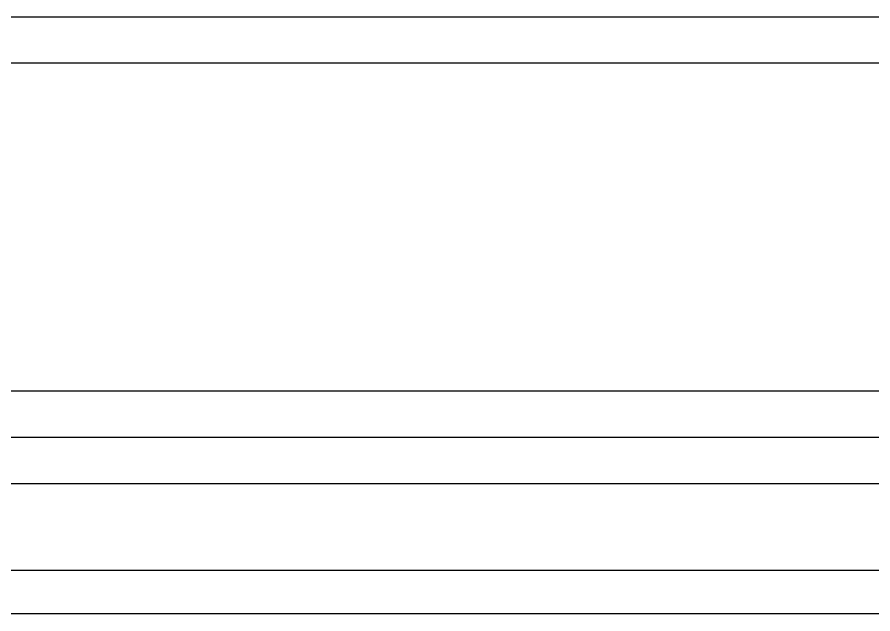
# Model space of a CAD drawing. Header units: millimetres. Extents: x -60 to 7633, y -2614 to 2146.
# Drawn here: x 2983.22 to 3001.69, y 1873.98 to 1886.85 of the extents above; entities that cross this region are included whole.
import ezdxf

# ---------------------------------------------------------------- set-up
doc = ezdxf.new("R2010")
doc.units = ezdxf.units.MM
doc.layers.get('0').update_dxf_attribs({"color": 250})

msp = doc.modelspace()

# ---------------------------------------------------------------- linework, layer by layer
at = {"linetype": 'Continuous'}
for p, q in [((3046.316, 1886.854), (2888.168, 1886.854)), ((3047.242, 1885.857), (2887.242, 1885.857)), ((3047.242, 1878.785), (2887.242, 1878.785)), ((3046.242, 1877.785), (2888.242, 1877.785)), ((3038.242, 1876.785), (2896.242, 1876.785)), ((3038.242, 1874.913), (2896.242, 1874.913)), ((3037.593, 1873.976), (2896.891, 1873.976))]:
    msp.add_line(p, q, dxfattribs=at)

doc.saveas('drawing.dxf')
